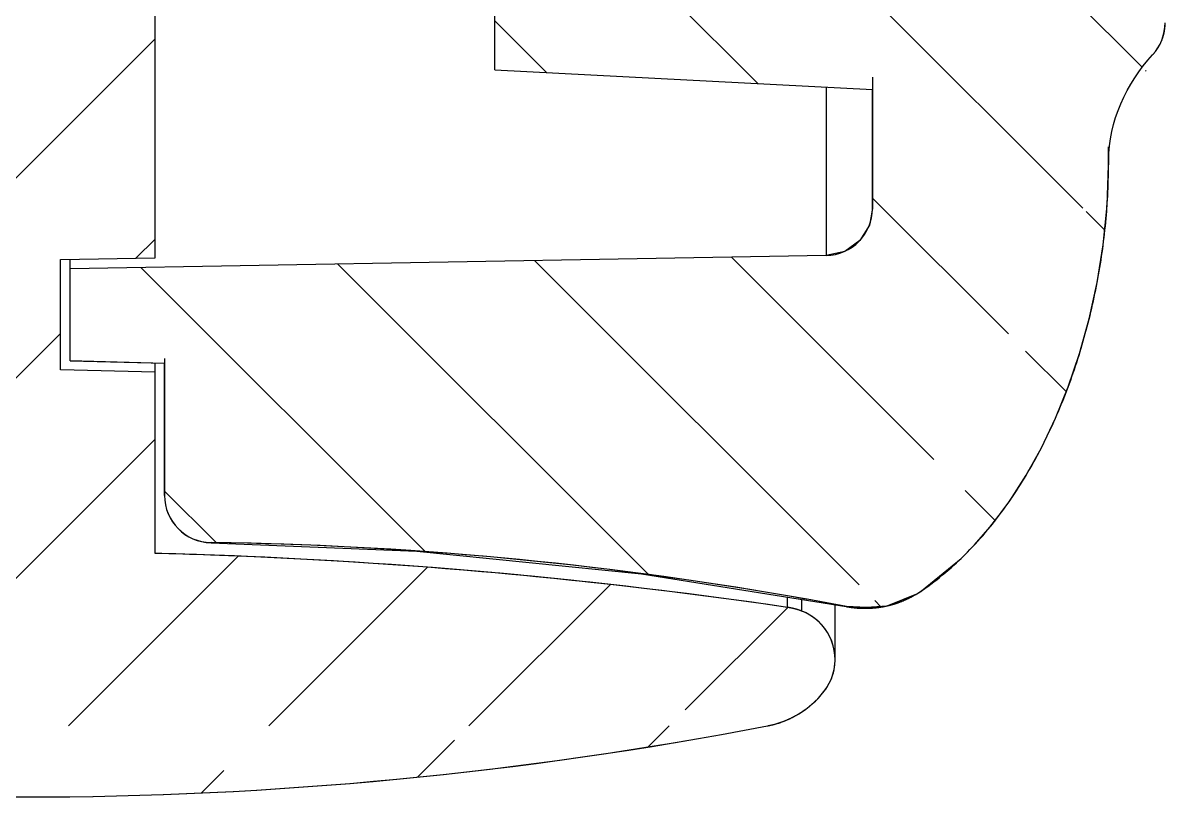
# Model space of a CAD drawing. Header units: millimetres. Extents: x 1884 to 2552, y 611 to 826.
# Drawn here: x 1997.58 to 2009.68, y 695.03 to 703.25 of the extents above; entities that cross this region are included whole.
import ezdxf

# ---------------------------------------------------------------- set-up
doc = ezdxf.new("R2010")
doc.units = ezdxf.units.MM

msp = doc.modelspace()

# ---------------------------------------------------------------- hatches: boundary and pattern name
at = {"linetype": 'Continuous'}
h = msp.add_hatch(dxfattribs=at)
h.set_pattern_fill('A', color=2, scale=1.5, angle=45, style=0, pattern_type=0)
h.set_pattern_definition([(45, (1517.217922039963, 507.6871113371132), (-1.0606601718, 1.0606601718), [])])
edge = h.paths.add_edge_path()
edge.add_arc((1997.583800335763, 641.7252335894133), 55.9139070758, 91.43475051799999, 98.33096996450003)
edge.add_line((1996.183799776163, 697.6216109578132), (1996.183799776163, 699.6865700977132))
edge.add_line((1995.033799776163, 699.7166840789133), (1996.183799776163, 699.6865700977133))
edge.add_line((1995.033799776163, 699.7166840789133), (1995.033799776163, 701.7491885835133))
edge.add_line((1995.783799776163, 701.7557337280133), (1995.033799776163, 701.7491885835133))
edge.add_line((1995.783799776163, 704.7131333876133), (1995.783799776163, 701.7557337280133))
edge.add_line((1995.783799776163, 704.7131333876133), (1996.083696973663, 705.0209864721133))
edge.add_line((1996.083696973663, 705.0209864721133), (1996.783799776163, 705.0393193092134))
edge.add_line((1996.783799776163, 706.0009181663132), (1996.783799776163, 705.0393193092133))
edge.add_line((1996.783799776163, 706.0009181663132), (1998.983799776163, 706.0393193092133))
edge.add_line((1998.983799776163, 700.7548620612132), (1998.983799776163, 706.0393193092132))
edge.add_line((1997.983799776163, 700.7374070153134), (1998.983799776163, 700.7548620612133))
edge.add_line((1997.983799776163, 699.5679087940133), (1997.983799776163, 700.7374070153134))
edge.add_line((1998.983799776163, 699.5417229009132), (1997.983799776163, 699.5679087940132))
edge.add_line((1998.983799776163, 697.6216109852134), (1998.983799776163, 699.5417229009133))
edge.add_arc((1997.583800320563, 641.7252339004132), 55.9139067646, 81.66903137119999, 88.5652506056)
edge.add_spline(control_points=[(2005.832971578663, 697.0106534737132), (2005.785224230764, 697.0288408575133), (2005.735778278864, 697.0417128432139), (2005.685223506663, 697.0491158956132)], knot_values=[0, 0, 0, 0, 1, 1, 1, 1], weights=[1, 0.9960240523999999, 0.9960240523999999, 1], degree=3, periodic=0)
edge.add_arc((2005.637194283963, 696.4966796927132), 0.5499997792, 321.7507709595, 429.1477069691001)
edge.add_spline(control_points=[(2005.473269543963, 695.7933788425133), (2005.711574616163, 695.8393633913128), (2005.918872863963, 695.9655827389132), (2006.069125104663, 696.1561821991132)], knot_values=[0, 0, 0, 0, 1, 1, 1, 1], weights=[1, 0.9581292765, 0.9581292765, 1], degree=3, periodic=0)
edge.add_arc((1997.583799768863, 736.6788661265133), 41.6397255687, 270.00000001, 280.9218427847)
edge.add_arc((1997.583799238163, 736.6788661887132), 41.6397256405, 259.0781578627, 269.9999988514)
edge.add_spline(control_points=[(1989.098461155063, 696.1561994020132), (1989.248714031263, 695.9655907867133), (1989.456017422264, 695.8393652893138), (1989.694329957263, 695.7933793071132)], knot_values=[0, 0, 0, 0, 1, 1, 1, 1], weights=[1, 0.9581267974, 0.9581267974, 1], degree=3, periodic=0)
edge.add_arc((1989.530405510163, 696.4966923457133), 0.5500001836, 110.8502224268, 218.247990421)
edge.add_spline(control_points=[(1989.482376050363, 697.0491142484133), (1989.431829642265, 697.0417124196134), (1989.382391639365, 697.0288434526141), (1989.334651536163, 697.0106607959134)], knot_values=[0, 0, 0, 0, 1, 1, 1, 1], weights=[1, 0.9960253615000001, 0.9960253615000001, 1], degree=3, periodic=0)
edge = h.paths.add_edge_path()
edge.add_line((1998.983799776163, 709.0393193092133), (1998.983799776163, 711.2334631014132))
edge.add_line((1996.783799776163, 709.0777204520133), (1998.983799776163, 709.0393193092133))
edge.add_line((1996.783799776163, 710.0393193092133), (1996.783799776163, 709.0777204520133))
edge.add_line((1996.083696973663, 710.0576521462132), (1996.783799776163, 710.0393193092132))
edge.add_line((1995.783799776163, 710.3655052307132), (1996.083696973663, 710.0576521462132))
edge.add_line((1995.783799776163, 711.2893193092133), (1995.783799776163, 710.3655052307133))
edge.add_line((1995.783799776163, 711.2893193092133), (1998.983799776163, 711.2334631014132))
edge = h.paths.add_edge_path()
edge.add_line((1998.983799776163, 804.4568489996133), (1998.983799776163, 802.5367349962132))
edge.add_line((1997.983799776163, 802.5105490747134), (1998.983799776163, 802.5367349962135))
edge.add_line((1997.983799776163, 802.5105490747134), (1997.983799776163, 801.3410495828134))
edge.add_line((1998.983799776163, 801.3235945179132), (1997.983799776163, 801.3410495828132))
edge.add_line((1998.983799776163, 801.3235945179132), (1998.983799776163, 800.3506477416132))
edge.add_line((1996.183799776163, 800.3262125118132), (1998.983799776163, 800.3506477416132))
edge.add_line((1996.183799776163, 801.5991603649132), (1996.183799776163, 800.3262125118133))
edge.add_line((1996.183799776163, 801.5991603649132), (1995.033799776163, 801.6393192498133))
edge.add_line((1995.033799776163, 802.3617898123133), (1995.033799776163, 801.6393192498133))
edge.add_line((1996.183799776163, 802.3919036221133), (1995.033799776163, 802.3617898123133))
edge.add_line((1996.183799776163, 804.4568489996133), (1996.183799776163, 802.3919036221132))
edge.add_spline(control_points=[(1989.482376059263, 805.0293441161133), (1991.703343013164, 804.7041140243136), (1993.939850116263, 804.5130517294134), (1996.183799776163, 804.4568489996133)], knot_values=[0, 0, 0, 0, 1, 1, 1, 1], weights=[1, 0.9987931192, 0.9987931192, 1], degree=3, periodic=0)
edge.add_spline(control_points=[(1989.334621711863, 805.0678089249133), (1989.382370995264, 805.0496202819132), (1989.431819069964, 805.0367474921143), (1989.482376075363, 805.0293441137134)], knot_values=[0, 0, 0, 0, 1, 1, 1, 1], weights=[1, 0.9960237041, 0.9960237041, 1], degree=3, periodic=0)
edge.add_spline(control_points=[(1989.098476887563, 805.9222802806131), (1988.847193590564, 805.6035226286136), (1988.955314847464, 805.2122943960131), (1989.334621697063, 805.0678089298132)], knot_values=[0, 0, 0, 0, 1, 1, 1, 1], weights=[1, 0.7280246156, 0.7280246156, 1], degree=3, periodic=0)
edge.add_spline(control_points=[(1989.694329979163, 806.2850804387132), (1989.456026344064, 806.2390961634134), (1989.248729080063, 806.1128780172131), (1989.098476941463, 805.9222803495132)], knot_values=[0, 0, 0, 0, 1, 1, 1, 1], weights=[1, 0.9581297671, 0.9581297671, 1], degree=3, periodic=0)
edge.add_spline(control_points=[(1997.583799776963, 807.0393193092133), (1994.933968443662, 807.0393193092127), (1992.296163793962, 806.7871433280127), (1989.694330025363, 806.2850804477133)], knot_values=[0, 0, 0, 0, 1, 1, 1, 1], weights=[1, 0.9969742266, 0.9969742266, 1], degree=3, periodic=0)
edge.add_spline(control_points=[(2005.473269526963, 806.2850804478131), (2002.871435758362, 806.7871433280127), (2000.233631108661, 807.0393193092127), (1997.583799775363, 807.0393193092133)], knot_values=[0, 0, 0, 0, 1, 1, 1, 1], weights=[1, 0.9969742266, 0.9969742266, 1], degree=3, periodic=0)
edge.add_spline(control_points=[(2006.069122635063, 805.9222803189133), (2005.918870503964, 806.1128779924132), (2005.711573245063, 806.2390961467137), (2005.473269611763, 806.2850804314131)], knot_values=[0, 0, 0, 0, 1, 1, 1, 1], weights=[1, 0.9581297671, 0.9581297671, 1], degree=3, periodic=0)
edge.add_spline(control_points=[(2005.832977856163, 805.0678089303134), (2006.212284705062, 805.2122943969131), (2006.320405961562, 805.6035226290131), (2006.069122664963, 805.9222802807132)], knot_values=[0, 0, 0, 0, 1, 1, 1, 1], weights=[1, 0.7280246161, 0.7280246161, 1], degree=3, periodic=0)
edge.add_spline(control_points=[(2005.685223483563, 805.0293441147134), (2005.735780487264, 805.0367474934134), (2005.785228560264, 805.0496202830133), (2005.832977842163, 805.0678089256131)], knot_values=[0, 0, 0, 0, 1, 1, 1, 1], weights=[1, 0.9960237044, 0.9960237044, 1], degree=3, periodic=0)
edge.add_spline(control_points=[(1998.983799776163, 804.4568489996133), (2001.227749436263, 804.5130517294134), (2003.464256539664, 804.7041140244137), (2005.685223493763, 805.0293441162133)], knot_values=[0, 0, 0, 0, 1, 1, 1, 1], weights=[1, 0.9987931192, 0.9987931192, 1], degree=3, periodic=0)
h = msp.add_hatch(dxfattribs=at)
h.set_pattern_fill('DEFAULT__7', color=2, scale=1.5, angle=-45, style=0, pattern_type=0)
h.set_pattern_definition([(315, (1519.339242383563, 507.6871113371132), (1.0606601718, 1.0606601718), [])])
edge = h.paths.add_edge_path()
edge.add_line((1999.083799776163, 704.0393193092133), (1999.083799776163, 704.9893193092132))
edge.add_line((1999.083799776163, 704.9893193092133), (2000.083799776163, 705.1656462899133))
edge.add_line((2000.083799776163, 705.1656462899133), (2000.083799776163, 706.2893193092133))
edge.add_line((2000.083799776163, 706.2893193092133), (2002.583799776163, 706.2456816468133))
edge.add_line((2002.583799776163, 705.3893193092132), (2002.583799776163, 706.2456816468132))
edge.add_line((2002.583799776163, 705.3893193092132), (2004.083799776163, 705.3631367118132))
edge.add_line((2004.083799776163, 704.5393193092133), (2004.083799776163, 705.3631367118132))
edge.add_line((2008.083799776163, 704.5044118380132), (2004.083799776163, 704.5393193092132))
edge.add_line((2008.083799776163, 703.5393193092133), (2008.083799776163, 704.5044118380133))
edge.add_line((2009.487290257463, 703.5148212917132), (2008.083799776163, 703.5393193092133))
edge.add_spline(control_points=[(2009.487290257563, 703.5148212917132), (2009.602815046563, 703.5128047989134), (2009.683799775863, 703.4303941398133), (2009.683799776163, 703.3148517532132)], knot_values=[0, 0, 0, 0, 1, 1, 1, 1], weights=[1, 0.8088336334999999, 0.8088336334999999, 1], degree=3, periodic=0)
edge.add_line((2009.683799776163, 703.2459013843132), (2009.683799776163, 703.3148517526132))
edge.add_spline(control_points=[(2009.550958734063, 702.9064985267133), (2009.637383813563, 702.9999913817124), (2009.683791979362, 703.1185514527128), (2009.683799775163, 703.2458707687132)], knot_values=[0, 0, 0, 0, 1, 1, 1, 1], weights=[1, 0.9541499064, 0.9541499064, 1], degree=3, periodic=0)
edge.add_spline(control_points=[(2009.083799776163, 701.7893198799133), (2009.083799921463, 702.1971457921132), (2009.239524177463, 702.5695334484132), (2009.550972544263, 702.9064828488132)], knot_values=[0, 0, 0, 0, 1, 1, 1, 1], degree=3, periodic=0)
edge.add_line((2009.083799776163, 701.7370133250132), (2009.083799776163, 701.7893193092132))
edge.add_spline(control_points=[(2007.104093727163, 697.2253249860133), (2007.279759882663, 697.3460769686131), (2007.600688200763, 697.6196954682133), (2008.010452005563, 698.1141667581134), (2008.341832815063, 698.6548928251133), (2008.608919996063, 699.2329231883133), (2008.814948054863, 699.8329070996132), (2008.965449387563, 700.4523225675133), (2009.060295145663, 701.0875443569133), (2009.083799776163, 701.5190441176134), (2009.083799776163, 701.7370133250132)], knot_values=[0, 0, 0, 0, 0.125, 0.25, 0.375, 0.5, 0.625, 0.75, 0.875, 1, 1, 1, 1], degree=3, periodic=0)
edge.add_spline(control_points=[(2006.306815876463, 697.0578274009132), (2006.588035124663, 697.0043074119131), (2006.868186192763, 697.0631634710124), (2007.104093604563, 697.2253249779131)], knot_values=[0, 0, 0, 0, 1, 1, 1, 1], weights=[1, 0.94862834, 0.94862834, 1], degree=3, periodic=0)
edge.add_arc((1999.079968915963, 659.0721955763132), 38.6669831084, 79.2280915556, 89.2629076506)
edge.add_arc((1999.583799795363, 698.2359360374131), 0.5000000192, 179.9999979036999, 269.2659134891)
edge.add_line((1999.083799776163, 698.2359360557133), (1999.083799776163, 699.6391541357133))
edge.add_line((1998.083799776163, 699.6653402068133), (1999.083799776163, 699.6391541357133))
edge.add_line((1998.083799776163, 699.6653402068133), (1998.083799776163, 700.6391597597133))
edge.add_line((2006.092526019363, 700.7789533800134), (1998.083799776163, 700.6391597597134))
edge.add_arc((2006.083799759663, 701.2788767659132), 0.5000000165, 271.0000074015, 360.0000017754)
edge.add_line((2006.583799776163, 701.2788767814133), (2006.583799776163, 702.5393193092133))
edge.add_line((2002.583799776163, 702.7489504263132), (2006.583799776163, 702.5393193092132))
edge.add_line((2002.583799776163, 702.7489504263132), (2002.583799776163, 703.9170966159132))
edge.add_line((2002.583799776163, 703.9170966159132), (1999.083799776163, 704.0393193092132))
edge = h.paths.add_edge_path()
edge.add_line((1999.083799776163, 710.0893193092132), (1999.083799776163, 711.0393193092133))
edge.add_line((2002.583799776163, 711.1615420024133), (1999.083799776163, 711.0393193092133))
edge.add_line((2002.583799776163, 711.1615420024133), (2002.583799776163, 712.3296881920132))
edge.add_line((2002.583799776163, 712.3296881920134), (2006.583799776163, 712.5393193092134))
edge.add_line((2006.583799776163, 712.5393193092133), (2006.583799776163, 718.0193193092133))
edge.add_line((2009.083799776163, 718.0193193092133), (2006.583799776163, 718.0193193092133))
edge.add_line((2009.083799776163, 713.2893193092133), (2009.083799776163, 718.0193193092133))
edge.add_spline(control_points=[(2009.550972544263, 712.1721557695133), (2009.239524177463, 712.5091051699134), (2009.083799921463, 712.8814928262133), (2009.083799776163, 713.2893187384133)], knot_values=[0, 0, 0, 0, 1, 1, 1, 1], degree=3, periodic=0)
edge.add_spline(control_points=[(2009.683799775763, 711.8327678497132), (2009.683794526762, 711.9600881164126), (2009.637388071162, 712.0786498776129), (2009.550963719763, 712.1721447002134)], knot_values=[0, 0, 0, 0, 1, 1, 1, 1], weights=[1, 0.9541492608, 0.9541492608, 1], degree=3, periodic=0)
edge.add_line((2009.683799776163, 711.7637868657133), (2009.683799776163, 711.8327371918133))
edge.add_spline(control_points=[(2009.487290257563, 711.5638173266133), (2009.602815046563, 711.5658338194131), (2009.683799775863, 711.6482444785133), (2009.683799776163, 711.7637868651133)], knot_values=[0, 0, 0, 0, 1, 1, 1, 1], weights=[1, 0.8088336336, 0.8088336336, 1], degree=3, periodic=0)
edge.add_line((2009.487290257463, 711.5638173266133), (2008.083799776163, 711.5393193092133))
edge.add_line((2008.083799776163, 710.5742267803133), (2008.083799776163, 711.5393193092133))
edge.add_line((2008.083799776163, 710.5742267803133), (2004.083799776163, 710.5393193092133))
edge.add_line((2004.083799776163, 709.7155019065132), (2004.083799776163, 710.5393193092132))
edge.add_line((2002.583799776163, 709.6893193092134), (2004.083799776163, 709.7155019065134))
edge.add_line((2002.583799776163, 708.8329569715132), (2002.583799776163, 709.6893193092133))
edge.add_line((2000.083799776163, 708.7893193092133), (2002.583799776163, 708.8329569715133))
edge.add_line((2000.083799776163, 708.7893193092133), (2000.083799776163, 709.9129923284133))
edge.add_line((1999.083799776163, 710.0893193092132), (2000.083799776163, 709.9129923284133))
edge = h.paths.add_edge_path()
edge.add_line((2009.083799776163, 718.0193193092133), (2006.583799776163, 718.0193193092133))
edge.add_line((2009.083799776163, 718.0193193092133), (2006.583799776163, 718.0193193092133))
edge = h.paths.add_edge_path()
edge.add_line((2009.083799776163, 800.3393193092132), (2009.083799776163, 771.0655659082133))
edge.add_line((2008.783799776163, 771.0393193092133), (2009.083799776163, 771.0655659082133))
edge.add_line((2008.783799776163, 731.0393193092133), (2008.783799776163, 771.0393193092133))
edge.add_line((2008.783799776163, 731.0393193092133), (2009.083799776163, 731.0130727101133))
edge.add_line((2009.083799776163, 731.0130727101133), (2009.083799776163, 718.0193193092133))
edge.add_line((2009.083799776163, 718.0193193092133), (2006.583799776163, 718.0193193092133))
edge.add_line((2006.583799776163, 791.8520439845132), (2006.583799776163, 718.0193193092132))
edge.add_line((2006.583799776163, 791.8520439845132), (2001.583799776163, 791.9393193092133))
edge.add_line((2001.583799776163, 793.0393193092133), (2001.583799776163, 791.9393193092133))
edge.add_line((2007.083799776163, 793.1353221663131), (2001.583799776163, 793.0393193092132))
edge.add_line((2007.083799776163, 794.9433164520132), (2007.083799776163, 793.1353221663132))
edge.add_line((2007.083799776163, 794.9433164520132), (2001.583799776163, 795.0393193092132))
edge.add_line((2001.583799776163, 796.1393193092132), (2001.583799776163, 795.0393193092132))
edge.add_line((2006.583799776163, 796.2265946338133), (2001.583799776163, 796.1393193092133))
edge.add_line((2006.583799776163, 800.7996026257132), (2006.583799776163, 796.2265946338132))
edge.add_spline(control_points=[(2006.092525985163, 801.2995264732132), (2006.381337958963, 801.2944852381132), (2006.583799780263, 801.0884585866128), (2006.583799776163, 800.7996026186132)], knot_values=[0, 0, 0, 0, 1, 1, 1, 1], weights=[1, 0.8088336320999999, 0.8088336320999999, 1], degree=3, periodic=0)
edge.add_line((1998.083799776163, 801.4393193092134), (2006.092525979363, 801.2995264733133))
edge.add_line((1998.083799776163, 802.4131333876131), (1998.083799776163, 801.4393193092131))
edge.add_line((1999.083799776163, 802.4393193092134), (1998.083799776163, 802.4131333876134))
edge.add_line((1999.083799776163, 803.8425229808132), (1999.083799776163, 802.4393193092133))
edge.add_spline(control_points=[(1999.577393935363, 804.3424819443131), (1999.287491263765, 804.3387674987137), (1999.083799779964, 804.1324494541133), (1999.083799776163, 803.8425229874132)], knot_values=[0, 0, 0, 0, 1, 1, 1, 1], weights=[1, 0.8077479890000001, 0.8077479890000001, 1], degree=3, periodic=0)
edge.add_arc((1999.079969694263, 843.0066738562133), 38.6673915215, 270.7370834752, 280.7720657694)
edge.add_spline(control_points=[(2007.104823359863, 804.8527879651132), (2006.868819753165, 805.0152330519144), (2006.588452190964, 805.0742257515136), (2006.306997339863, 805.0206601340134)], knot_values=[0, 0, 0, 0, 1, 1, 1, 1], weights=[1, 0.9485477012000001, 0.9485477012000001, 1], degree=3, periodic=0)
edge.add_spline(control_points=[(2009.083799776163, 800.3393180169134), (2009.083800124863, 801.9523763579133), (2008.430967601363, 803.9399853105132), (2007.104818255763, 804.8527914783132)], knot_values=[0, 0, 0, 0, 1, 1, 1, 1], degree=3, periodic=0)

# ---------------------------------------------------------------- linework, layer by layer
at = {"color": 7, "linetype": 'Continuous'}
for p, q in [((1998.983799776163, 700.7548620612132), (1998.983799776163, 706.6893193092134)), ((1998.983799776163, 700.7548620612132), (1998.983799776163, 706.0393193092133)), ((2002.583799776163, 702.7489504263132), (2002.583799776163, 703.9170966159132)), ((2002.583799776163, 702.7489504263132), (2002.583799776163, 703.9170966159132)), ((2002.583799776163, 702.7489504263132), (2006.583799776163, 702.5393193092133)), ((2002.583799776163, 702.7489504263132), (2006.583799776163, 702.5393193092133)), ((2006.583799776163, 702.6711602608133), (2006.583799776163, 701.2778921181133)), ((2006.092525965463, 702.5650658786132), (2006.092526155363, 700.7779689186133)), ((2006.583799776163, 701.2788767814133), (2006.583799776163, 702.5393193092133)), ((2009.083799776163, 701.7366011659134), (2009.083799776163, 701.9325774245132)), ((2009.083799776163, 701.8632179782134), (2009.083799776163, 701.7393193092133)), ((2009.083799776163, 701.7370133250132), (2009.083799776163, 701.7893193092133)), ((2006.583799776163, 701.2793424543132), (2006.550312240863, 701.0994373952132)), ((2006.550312240863, 701.0994373952132), (2006.448615912763, 700.9374234090131)), ((2006.448615912763, 700.9374234090131), (2006.289214824163, 700.8234873028133)), ((1997.983799776163, 700.7374070153134), (1998.983799776163, 700.7548620612132)), ((1997.983799776163, 700.7374070153134), (1998.983799776163, 700.7548620612132)), ((1997.983799776163, 699.5679087940133), (1997.983799776163, 700.7374070153134)), ((1997.983799776163, 699.5679087940133), (1997.983799776163, 700.7374070153134)), ((2006.092525875263, 700.7794196405133), (1998.083799776163, 700.6396284150134)), ((2006.092526019363, 700.7789533800134), (1998.083799776163, 700.6391597597132)), ((2006.092526019363, 700.7789533800134), (1998.083799776163, 700.6391597597132)), ((1998.083799776163, 699.6643536211133), (1998.083799776163, 700.7332330225132)), ((2006.289214824163, 700.8234873028133), (2006.092525879163, 700.7794194161132)), ((1998.083799776163, 699.6653402068133), (1998.083799776163, 700.6391597597132)), ((1998.083799776163, 699.6653402068133), (1999.083799776163, 699.6391541357133)), ((1998.083799776163, 699.6653402068133), (1999.083799776163, 699.6391541357133)), ((1998.083799776163, 699.6643391093133), (1999.083799776163, 699.6381526402132)), ((1998.983799776163, 697.6216109852134), (1998.983799776163, 699.6395702603132)), ((1999.083799776163, 699.6878755089132), (1999.083799776163, 698.2349019827133)), ((1999.083799776163, 698.2359360557133), (1999.083799776163, 699.6391541357133)), ((1998.983799776163, 699.5417229009132), (1997.983799776163, 699.5679087940133)), ((1998.983799776163, 699.5417229009132), (1997.983799776163, 699.5679087940133)), ((1998.983799776163, 697.6216109852134), (1998.983799776163, 699.5417229009132)), ((1999.577393546863, 697.7349420366132), (1999.577393922163, 697.7359791301134)), ((1999.577393546963, 697.7349420361132), (2001.756895249063, 697.6453724508132)), ((1999.577394060363, 697.7365028749133), (1999.577393883663, 697.7359791317132)), ((1999.577393922163, 697.7359791301134), (1999.577394058363, 697.7365028012133)), ((2001.756895249063, 697.6453724508132), (2004.136542109663, 697.4060820024132)), ((2007.104093727163, 697.2253249860133), (2007.522413255263, 697.5688034556132)), ((2004.136542109663, 697.4060820024132), (2006.304493806763, 697.0571995390134)), ((2007.104093727163, 697.2253249860133), (2007.104817136763, 697.2261971656131)), ((2007.104939984763, 697.2262993152132), (2007.104816746663, 697.2261968972133)), ((2005.685223455663, 697.0496446377132), (2005.685223478663, 697.1573887242133)), ((2005.832980279863, 697.1337227862133), (2005.832973143463, 697.0111118540132)), ((2006.187193254963, 696.4982289320131), (2006.187195095463, 697.0769874692133)), ((2006.304475241363, 697.0572021461134), (2006.408108678963, 697.0427267229132)), ((2006.304680650563, 697.0584153158132), (2006.306716681563, 697.0583081763133)), ((2006.306815930363, 697.0578276901132), (2006.307007786463, 697.0583383859133)), ((2006.590899941463, 697.0431755369133), (2006.307001404063, 697.0583284262133)), ((2006.408108678963, 697.0427267229132), (2006.739248471063, 697.0651016632133)), ((2006.661161383963, 697.0512801551132), (2006.590899941463, 697.0431755369133))]:
    msp.add_line(p, q, dxfattribs=at)
for points in [[(2007.522749356163, 697.5684510118132), (2007.665120758163, 697.7134992051132), (2007.854201702863, 697.9327088560132), (2008.037510856363, 698.1788693041132), (2008.211630779963, 698.4497288151132), (2008.373722380963, 698.7422595589134), (2008.522617436363, 699.0553040029132), (2008.657287230163, 699.3879299214133), (2008.776590888163, 699.7391451372133), (2008.879192530563, 700.1078255266133), (2008.963485819463, 700.4926711514132), (2009.027603742463, 700.8930231037133), (2009.068952945163, 701.3082336891133), (2009.083799776163, 701.7366761922132)], [(2006.739248471063, 697.0651016632133), (2007.052746754163, 697.1920411711131), (2007.106793601263, 697.2270940053132)]]:
    msp.add_lwpolyline(points, dxfattribs=at)
for centre, radius, start, end in [((2009.183799776163, 703.2459013842132), 0.5, 317.2496122678041, 359.9964917260949), ((2006.083799759663, 701.2788767659132), 0.5000000165, 271.0000074014952, 1.775394783190417e-06), ((2006.083799759663, 701.2788767659132), 0.5000000165, 271.0000074014952, 1.775394783190417e-06), ((1999.583799795363, 698.2359360374131), 0.5000000192, 179.9999979036975, 269.2659134890981), ((1999.583799795363, 698.2359360374131), 0.5000000192, 179.9999979036975, 269.2659134890981), ((1999.583799776163, 698.2349010172132), 0.5, 180.0000000023059, 269.2658801204016), ((1999.079787243063, 659.0686977094132), 38.6704830232, 80.1360974541977, 89.262705171201), ((1999.079968915963, 659.0721955763132), 38.6669831084, 79.22809155560239, 89.26290765060489), ((1997.584114263963, 641.7385686794133), 55.9005683055, 87.96430395289391, 88.56523006780591), ((1997.583800320563, 641.7252339004132), 55.9139067646, 81.66903137120563, 88.56525060560156), ((1997.583840147863, 641.7255778443133), 55.91356067939999, 81.66902068609811, 87.9644961073955), ((2006.504655293663, 698.0973689483131), 1.0581999995, 259.2246641162016, 304.504427531999), ((2006.504839672563, 698.0978702391131), 1.0581999985, 278.4950613850999, 304.539848324305), ((2007.096483089063, 697.2305975449132), 0.0094260658, 336.3450807854975, 341.213347368302), ((1999.093755130563, 659.1554168345132), 38.5826530266, 79.90883404180438, 80.13447238779825), ((1999.098016184663, 659.1791696159133), 38.5585210956, 79.22472708170099, 79.90888351549974), ((2005.583799776163, 696.3565026169132), 0.6999999984999999, 69.14772361120119, 81.6690313966048), ((2005.635295184363, 696.4935873214132), 0.5535660176, 47.80966014299707, 69.07795103149799), ((2005.637194283963, 696.4966796927132), 0.5499997792, 321.7507709594971, 69.14770696910409), ((2005.637184876663, 696.4966740078133), 0.5500104607999999, 321.7511593013056, 47.7395628178993), ((2005.283799776163, 696.7752653213132), 1, 280.9218426808047, 321.7507901851939), ((1997.583799768863, 736.6788661265133), 41.6397255687, 259.0781578627016, 280.9218427847053), ((1997.583799768863, 736.6788661265133), 41.6397255687, 270.0000000100051, 280.9218427847053)]:
    msp.add_arc(centre, radius, start, end, dxfattribs=at)
for points, start_tangent, end_tangent in [([(2009.550958734063, 702.9064985267133), (2009.554804333363, 702.9107064878132), (2009.558609589064, 702.9149669433133), (2009.562373480263, 702.9192793540132), (2009.566094994463, 702.9236431553132), (2009.569773128663, 702.9280577572132), (2009.573406889663, 702.9325225445133), (2009.576995295263, 702.9370368770132), (2009.580537374763, 702.9416000896132), (2009.584032169963, 702.9462114928132), (2009.587478735463, 702.9508703726132), (2009.590876140163, 702.9555759911133), (2009.594223467163, 702.9603275866133), (2009.597519815263, 702.9651243743132), (2009.600764298963, 702.9699655461133), (2009.603956049963, 702.9748502716133), (2009.607094217163, 702.9797776982133), (2009.610177967763, 702.9847469514133), (2009.613206487863, 702.9897571359132), (2009.616178983163, 702.9948073353133), (2009.619094679363, 702.9998966133131), (2009.621952823063, 703.0050240139132), (2009.624752682363, 703.0101885620132), (2009.627493547263, 703.0153892642132), (2009.630174730563, 703.0206251092133), (2009.632795567963, 703.0258950684132), (2009.635355418963, 703.0311980971134), (2009.637853667163, 703.0365331343133), (2009.640289721063, 703.0418991042133), (2009.642663013963, 703.0472949165134), (2009.644973004963, 703.0527194672133), (2009.647219178963, 703.0581716394132), (2009.649401047463, 703.0636503041134), (2009.651518148263, 703.0691543209133), (2009.653570046563, 703.0746825388134), (2009.655556334763, 703.0802337970132), (2009.657476632663, 703.0858069258132), (2009.659330588263, 703.0914007474133), (2009.661117877263, 703.0970140766132), (2009.662838203863, 703.1026457217132), (2009.664491300363, 703.1082944854132), (2009.666076927763, 703.1139591656132), (2009.667594875663, 703.1196385563131), (2009.669044962163, 703.1253314482134), (2009.670427034163, 703.1310366300132), (2009.671740967263, 703.1367528888132), (2009.672986665563, 703.1424790112134), (2009.674164061963, 703.1482137841132), (2009.675273117763, 703.1539559955132), (2009.676313822663, 703.1597044352133), (2009.677286194563, 703.1654578959134), (2009.678190279663, 703.1712151739133), (2009.679026151863, 703.1769750697132), (2009.679793912663, 703.1827363892133), (2009.680493690963, 703.1884979440132), (2009.681125643063, 703.1942585526132), (2009.681689951863, 703.2000170409134), (2009.682186826563, 703.2057722431133), (2009.682616502863, 703.2115230023134), (2009.682979241963, 703.2172681711132), (2009.683275330563, 703.2230066128133), (2009.683505080163, 703.2287372013133), (2009.683668826763, 703.2344588226132), (2009.683766930563, 703.2401703747133), (2009.683799775163, 703.2458707687132)], (0.6788057147173547, 0.7343179159376825), (6.123088907098125e-05, 0.9999999981253891)), ([(2009.083799776163, 701.7893198799133), (2009.550972544263, 702.9064828488132)], (3.562794703656174e-07, 0.9999999999999367), (0.6787720053955372, 0.7343490755024623)), ([(2009.083799776163, 701.7893198799133), (2009.550972544263, 702.9064828488132)], (3.562794703656174e-07, 0.9999999999999367), (0.6787720053955372, 0.7343490755024623)), ([(2007.104093727163, 697.2253249860133), (2007.588750088663, 697.6337027249132), (2007.997388172963, 698.1218758876133), (2008.331117210263, 698.6611102078133), (2008.598743475663, 699.2365821130132), (2008.805693600563, 699.8361456923132), (2008.956173458463, 700.4549569544132), (2009.050363676963, 701.0895489988133), (2009.083799776163, 701.7370133250132)], (0.8240824364244821, 0.5664698915005894), (0, 1)), ([(2007.522736672963, 697.5684676297132), (2007.588750088663, 697.6337027249132), (2007.997388172963, 698.1218758876133), (2008.331117210263, 698.6611102078133), (2008.598743475663, 699.2365821130132), (2008.805693600563, 699.8361456923132), (2008.956173458463, 700.4549569544132), (2009.050363676963, 701.0895489988133), (2009.083799776163, 701.7370133250132)], (0.72028822396556, 0.6936749054251129), (0, 1)), ([(2006.306815876463, 697.0578274009132), (2006.319349808163, 697.0555201393132), (2006.331940053363, 697.0533591258132), (2006.344584140263, 697.0513458657132), (2006.357279550463, 697.0494818105132), (2006.370023719463, 697.0477683565133), (2006.382814038863, 697.0462068431133), (2006.395647857563, 697.0447985510133), (2006.408522483163, 697.0435447007131), (2006.421435184063, 697.0424464511133), (2006.434383190863, 697.0415048980132), (2006.447363698363, 697.0407210724132), (2006.460373867163, 697.0400959394132), (2006.473410825763, 697.0396303971132), (2006.486471672663, 697.0393252750133), (2006.499553477963, 697.0391813329132), (2006.512653285864, 697.0391992600133), (2006.525768116363, 697.0393796738132), (2006.538894967863, 697.0397231191133), (2006.552030819063, 697.0402300672132), (2006.565172631363, 697.0409009151132), (2006.578317350863, 697.0417359848133), (2006.591461911263, 697.0427355227133), (2006.604603235263, 697.0438996991132), (2006.617738238063, 697.0452286076132), (2006.630863828663, 697.0467222649132), (2006.643976913063, 697.0483806106132), (2006.657074396063, 697.0502035066132), (2006.670153184463, 697.0521907378132), (2006.683210188363, 697.0543420111134), (2006.696242324763, 697.0566569563133), (2006.709246519063, 697.0591351260133), (2006.722219708263, 697.0617759958133), (2006.735158842463, 697.0645789648132), (2006.748060888163, 697.0675433557132), (2006.760922829963, 697.0706684162134), (2006.773741673463, 697.0739533185132), (2006.786514446963, 697.0773971609134), (2006.799238204263, 697.0809989682133), (2006.811910026763, 697.0847576927132), (2006.824527025463, 697.0886722153133), (2006.837086343663, 697.0927413461133), (2006.849585158563, 697.0969638260132), (2006.862020683463, 697.1013383280132), (2006.874390170063, 697.1058634578131), (2006.886690910263, 697.1105377560133), (2006.898920238063, 697.1153596988132), (2006.911075531363, 697.1203277000133), (2006.923154214063, 697.1254401123132), (2006.935153757463, 697.1306952292133), (2006.947071682063, 697.1360912861134), (2006.958905559263, 697.1416264628132), (2006.970653012663, 697.1472988844133), (2006.982311719763, 697.1531066241133), (2006.993879413263, 697.1590477043134), (2007.005353882264, 697.1651200988132), (2007.016732973563, 697.1713217347132), (2007.028014592763, 697.1776504947132), (2007.039196705663, 697.1841042186132), (2007.050277338563, 697.1906807055133), (2007.061254579963, 697.1973777162133), (2007.072126580763, 697.2041929748133), (2007.082891555463, 697.2111241713131), (2007.093547782363, 697.2181689632133), (2007.104093604563, 697.2253249779131)], (0.9823678219661217, -0.1869584509069813), (0.8240824292142414, 0.5664699019898187)), ([(2005.832971578663, 697.0106534737132), (2005.824028469463, 697.0139903396133), (2005.815034807663, 697.0172070067132), (2005.805993020063, 697.0203023554133), (2005.796905565963, 697.0232753313131), (2005.787774934663, 697.0261249470133), (2005.778603643663, 697.0288502824134), (2005.769394235763, 697.0314504863132), (2005.760149277163, 697.0339247771132), (2005.750871355263, 697.0362724433131), (2005.741563075463, 697.0384928445131), (2005.732227059463, 697.0405854119132), (2005.722865942463, 697.0425496487134), (2005.713482370963, 697.0443851307133), (2005.704078999763, 697.0460915061132), (2005.694658490063, 697.0476684964132), (2005.685223506663, 697.0491158956132)], (-0.9345012901086093, 0.3559597432088989), (-0.989447619604545, 0.1448910213191275)), ([(2005.473269543963, 695.7933788425133), (2005.483971292063, 695.7955045268133), (2005.494669547763, 695.7977512347132), (2005.505362311763, 695.8001192334133), (2005.516047571963, 695.8026087472132), (2005.526723304563, 695.8052199569132), (2005.537387475363, 695.8079529993132), (2005.548038040663, 695.8108079667132), (2005.558672948763, 695.8137849065132), (2005.569290140863, 695.8168838209132), (2005.579887552763, 695.8201046663131), (2005.590463115563, 695.8234473533133), (2005.601014757263, 695.8269117463132), (2005.611540403863, 695.8304976631133), (2005.622037980863, 695.8342048751132), (2005.632505414463, 695.8380331069133), (2005.642940632663, 695.8419820361133), (2005.653341566963, 695.8460512934133), (2005.663706153263, 695.8502404629131), (2005.674032333563, 695.8545490814132), (2005.684318057163, 695.8589766390133), (2005.694561281763, 695.8635225794134), (2005.704759975063, 695.8681862994132), (2005.714912116063, 695.8729671496131), (2005.725015696163, 695.8778644347132), (2005.735068720863, 695.8828774135133), (2005.745069210363, 695.8880052993132), (2005.755015201863, 695.8932472607133), (2005.764904749763, 695.8986024215131), (2005.774735927763, 695.9040698613131), (2005.784506829763, 695.9096486163131), (2005.794215570963, 695.9153376797132), (2005.803860289163, 695.9211360020132), (2005.813439146463, 695.9270424923133), (2005.822950329363, 695.9330560184134), (2005.832392051063, 695.9391754077134), (2005.841762551663, 695.9453994481133), (2005.851060099963, 695.9517268885132), (2005.860282993863, 695.9581564402132), (2005.869429561963, 695.9646867770133), (2005.878498164363, 695.9713165367133), (2005.887487193364, 695.9780443218132), (2005.896395074963, 695.9848687004134), (2005.905220269263, 695.9917882075132), (2005.913961271463, 695.9988013457133), (2005.922616612963, 696.0059065863132), (2005.931184861763, 696.0131023705131), (2005.939664623463, 696.0203871104133), (2005.948054541863, 696.0277591903133), (2005.956353299863, 696.0352169675133), (2005.964559619663, 696.0427587739133), (2005.972672263963, 696.0503829166133), (2005.980690035763, 696.0580876798132), (2005.988611779763, 696.0658713254132), (2005.996436381963, 696.0737320945133), (2006.004162770663, 696.0816682086132), (2006.011789916763, 696.0896778709133), (2006.019316833763, 696.0977592672133), (2006.026742578563, 696.1059105678133), (2006.034066251363, 696.1141299280133), (2006.041286995963, 696.1224154900134), (2006.048404000063, 696.1307653837133), (2006.055416495163, 696.1391777282132), (2006.062323756863, 696.1476506330133), (2006.069125104663, 696.1561821991132)], (0.9818865523608655, 0.18946978200466), (0.619083128780518, 0.7853254609773738))]:
    msp.add_spline(points, degree=3, dxfattribs=dict(at, start_tangent=start_tangent, end_tangent=end_tangent))

doc.saveas('drawing.dxf')
